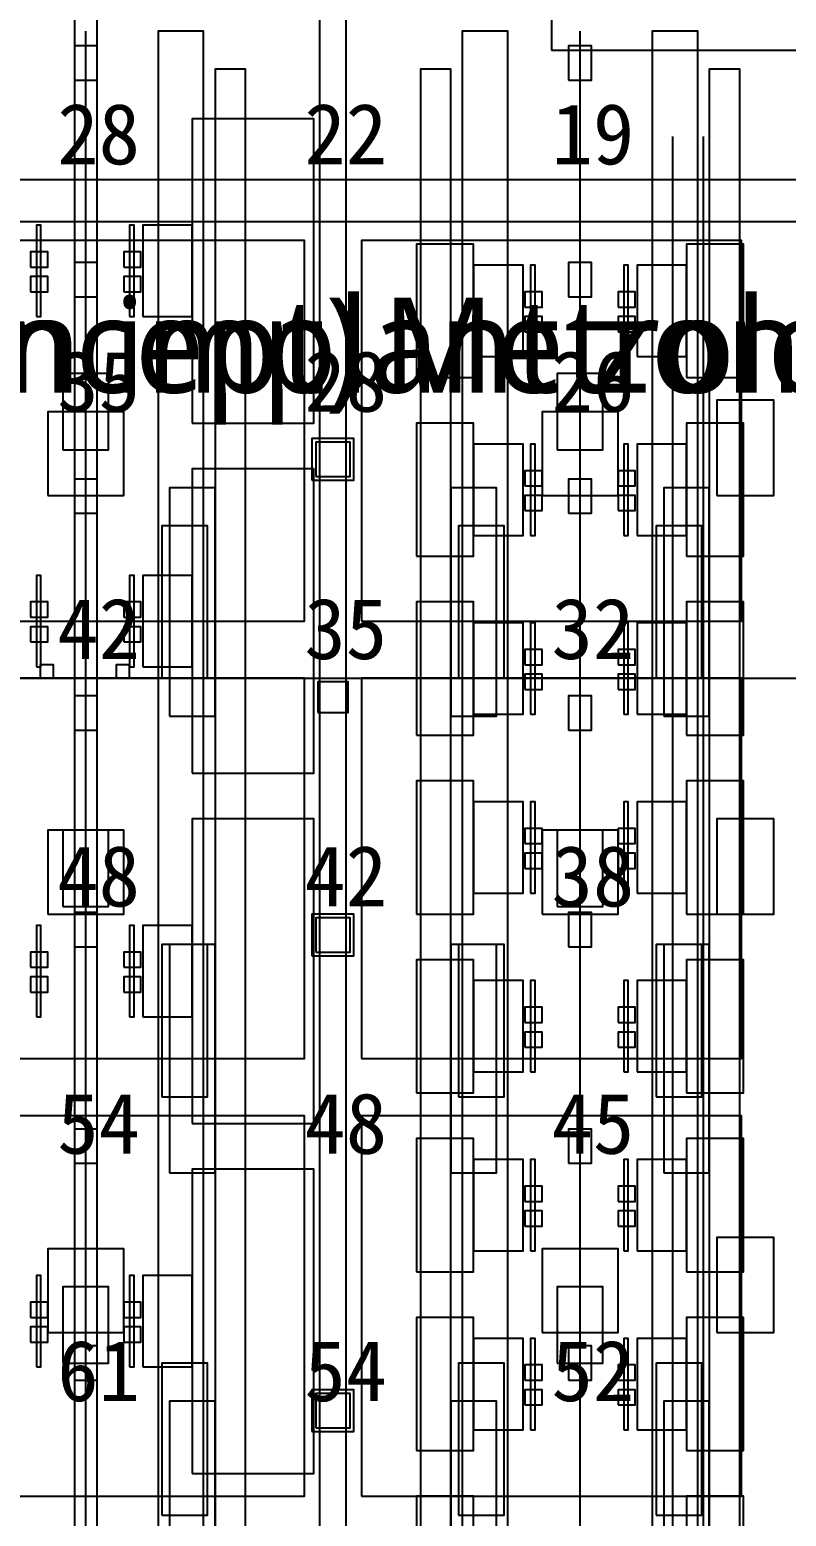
# Model space of a CAD drawing. Header units: metres. Extents: x -1640 to 1560, y -268 to 2338.
# Drawn here: x -45.73 to -25.82, y 1421.97 to 1461.04 of the extents above; entities that cross this region are included whole.
import ezdxf

# ---------------------------------------------------------------- set-up
doc = ezdxf.new("R2010")
doc.units = ezdxf.units.M
for name, color, linetype in [('1F_CHL', 4, 'Continuous'), ('1F_PUMP', 2, 'Continuous'), ('1F_SCR', 3, 'Continuous'), ('1F_STRUCT_COLUMN', 8, 'Continuous'), ('2F_CSF_LATERAL_RACK_CONCEPT', 9, 'Continuous'), ('2F_RFG', 5, 'Continuous'), ('2F_STRUCT_COLUMN', 8, 'Continuous'), ('2F_VMB', 6, 'Continuous'), ('3F_CLEANROOM_OVERHEAD_PIPE_DUCT_CONCEPT', 9, 'Continuous'), ('3F_EHS_EGRESS_DIST_M', 2, 'Continuous'), ('3F_FOUP', 5, 'Continuous'), ('3F_IMP', 1, 'Continuous'), ('3F_METRO', 2, 'Continuous'), ('3F_OHT', 9, 'Continuous'), ('3F_OHTV', 1, 'Continuous'), ('3F_STRUCT_COLUMN', 8, 'Continuous'), ('3F_TBAR', 6, 'Continuous'), ('3F_TEXT', 7, 'Continuous'), ('4F_FFU', 1, 'Continuous'), ('4F_STRUCT_PLENUM_TRUSS_CONCEPT', 9, 'Continuous'), ('5F_CHL', 4, 'Continuous'), ('5F_PUMP', 2, 'Continuous'), ('5F_SCR', 3, 'Continuous'), ('5F_STRUCT_COLUMN', 8, 'Continuous'), ('6F_CSF_LATERAL_RACK_CONCEPT', 9, 'Continuous'), ('6F_RFG', 5, 'Continuous'), ('6F_STRUCT_COLUMN', 8, 'Continuous'), ('6F_VMB', 6, 'Continuous'), ('7F_CLEANROOM_OVERHEAD_PIPE_DUCT_CONCEPT', 9, 'Continuous'), ('7F_EHS_EGRESS_DIST_M', 2, 'Continuous'), ('7F_FOUP', 5, 'Continuous'), ('7F_IMP', 1, 'Continuous'), ('7F_METRO', 2, 'Continuous'), ('7F_OHT', 9, 'Continuous'), ('7F_OHTV', 1, 'Continuous'), ('7F_STRUCT_COLUMN', 8, 'Continuous'), ('7F_TBAR', 6, 'Continuous'), ('7F_TEXT', 7, 'Continuous'), ('8F_FFU', 1, 'Continuous'), ('8F_STRUCT_PLENUM_TRUSS_CONCEPT', 9, 'Continuous'), ('EHS_GAS_SUPPLY', 3, 'Continuous'), ('EHS_PROCESS_EXHAUST', 1, 'Continuous'), ('EHS_TREATED_EXHAUST', 30, 'Continuous'), ('RF_RSC', 4, 'Continuous'), ('UTIL_GAS.SPEC_CONCEPT', 3, 'Continuous'), ('UTIL_PCW.R_CONCEPT', 1, 'Continuous'), ('UTIL_PCW.S_CONCEPT', 6, 'Continuous'), ('UTIL_UPW.R_CONCEPT', 2, 'Continuous'), ('UTIL_UPW.S_CONCEPT', 1, 'Continuous')]:
    doc.layers.add(name, color=color, linetype=linetype)
doc.styles.add('KO', font='malgun.ttf')

msp = doc.modelspace()

# ---------------------------------------------------------------- linework, layer by layer
at = {"layer": '1F_CHL'}
for points in [[(-27.65, 1448.8), (-26.15, 1448.8), (-26.15, 1451.3), (-27.65, 1451.3)], [(-27.65, 1437.8), (-26.15, 1437.8), (-26.15, 1440.3), (-27.65, 1440.3)], [(-27.65, 1426.8), (-26.15, 1426.8), (-26.15, 1429.3), (-27.65, 1429.3)]]:
    msp.add_lwpolyline(points, close=True, dxfattribs=at)
at = {"layer": '1F_PUMP'}
for points in [[(-42.25, 1444), (-41.05, 1444), (-41.05, 1448), (-42.25, 1448)], [(-34.45, 1444), (-33.25, 1444), (-33.25, 1448), (-34.45, 1448)], [(-29.25, 1444), (-28.05, 1444), (-28.05, 1448), (-29.25, 1448)], [(-42.25, 1433), (-41.05, 1433), (-41.05, 1437), (-42.25, 1437)], [(-34.45, 1433), (-33.25, 1433), (-33.25, 1437), (-34.45, 1437)], [(-29.25, 1433), (-28.05, 1433), (-28.05, 1437), (-29.25, 1437)], [(-42.25, 1422), (-41.05, 1422), (-41.05, 1426), (-42.25, 1426)], [(-34.45, 1422), (-33.25, 1422), (-33.25, 1426), (-34.45, 1426)], [(-29.25, 1422), (-28.05, 1422), (-28.05, 1426), (-29.25, 1426)]]:
    msp.add_lwpolyline(points, close=True, dxfattribs=at)
at = {"layer": '1F_SCR'}
for points in [[(-45.25, 1448.8), (-43.25, 1448.8), (-43.25, 1451), (-45.25, 1451)], [(-32.25, 1448.8), (-30.25, 1448.8), (-30.25, 1451), (-32.25, 1451)], [(-45.25, 1437.8), (-43.25, 1437.8), (-43.25, 1440), (-45.25, 1440)], [(-32.25, 1437.8), (-30.25, 1437.8), (-30.25, 1440), (-32.25, 1440)], [(-45.25, 1426.8), (-43.25, 1426.8), (-43.25, 1429), (-45.25, 1429)], [(-32.25, 1426.8), (-30.25, 1426.8), (-30.25, 1429), (-32.25, 1429)]]:
    msp.add_lwpolyline(points, close=True, dxfattribs=at)
at = {"layer": '1F_STRUCT_COLUMN'}
for points in [[(-38.3, 1449.2), (-37.2, 1449.2), (-37.2, 1450.3), (-38.3, 1450.3)], [(-38.3, 1436.7), (-37.2, 1436.7), (-37.2, 1437.8), (-38.3, 1437.8)], [(-38.3, 1424.2), (-37.2, 1424.2), (-37.2, 1425.3), (-38.3, 1425.3)]]:
    msp.add_lwpolyline(points, close=True, dxfattribs=at)
at = {"layer": '2F_CSF_LATERAL_RACK_CONCEPT'}
for points in [[(-40.85, 1310), (-40.05, 1310), (-40.05, 1460), (-40.85, 1460)], [(-35.45, 1310), (-34.65, 1310), (-34.65, 1460), (-35.45, 1460)], [(-27.85, 1310), (-27.05, 1310), (-27.05, 1460), (-27.85, 1460)]]:
    msp.add_lwpolyline(points, close=True, dxfattribs=at)
at = {"layer": '2F_RFG'}
for points in [[(-42.05, 1443), (-40.85, 1443), (-40.85, 1449), (-42.05, 1449)], [(-34.65, 1443), (-33.45, 1443), (-33.45, 1449), (-34.65, 1449)], [(-29.05, 1443), (-27.85, 1443), (-27.85, 1449), (-29.05, 1449)], [(-42.05, 1431), (-40.85, 1431), (-40.85, 1437), (-42.05, 1437)], [(-34.65, 1431), (-33.45, 1431), (-33.45, 1437), (-34.65, 1437)], [(-29.05, 1431), (-27.85, 1431), (-27.85, 1437), (-29.05, 1437)], [(-42.05, 1419), (-40.85, 1419), (-40.85, 1425), (-42.05, 1425)], [(-34.65, 1419), (-33.45, 1419), (-33.45, 1425), (-34.65, 1425)], [(-29.05, 1419), (-27.85, 1419), (-27.85, 1425), (-29.05, 1425)]]:
    msp.add_lwpolyline(points, close=True, dxfattribs=at)
at = {"layer": '2F_STRUCT_COLUMN'}
for points in [[(-38.2, 1449.3), (-37.3, 1449.3), (-37.3, 1450.2), (-38.2, 1450.2)], [(-38.2, 1436.8), (-37.3, 1436.8), (-37.3, 1437.7), (-38.2, 1437.7)], [(-38.2, 1424.3), (-37.3, 1424.3), (-37.3, 1425.2), (-38.2, 1425.2)]]:
    msp.add_lwpolyline(points, close=True, dxfattribs=at)
at = {"layer": '2F_VMB'}
for points in [[(-44.85, 1450), (-43.65, 1450), (-43.65, 1452), (-44.85, 1452)], [(-31.85, 1450), (-30.65, 1450), (-30.65, 1452), (-31.85, 1452)], [(-44.85, 1438), (-43.65, 1438), (-43.65, 1440), (-44.85, 1440)], [(-31.85, 1438), (-30.65, 1438), (-30.65, 1440), (-31.85, 1440)], [(-44.85, 1426), (-43.65, 1426), (-43.65, 1428), (-44.85, 1428)], [(-31.85, 1426), (-30.65, 1426), (-30.65, 1428), (-31.85, 1428)]]:
    msp.add_lwpolyline(points, close=True, dxfattribs=at)
at = {"layer": '3F_CLEANROOM_OVERHEAD_PIPE_DUCT_CONCEPT'}
for points in [[(-42.35, 1309), (-41.15, 1309), (-41.15, 1461), (-42.35, 1461)], [(-34.35, 1309), (-33.15, 1309), (-33.15, 1461), (-34.35, 1461)], [(-29.35, 1309), (-28.15, 1309), (-28.15, 1461), (-29.35, 1461)]]:
    msp.add_lwpolyline(points, close=True, dxfattribs=at)
at = {"layer": '3F_FOUP'}
for points in [[(-45.7, 1454.8), (-45.25, 1454.8), (-45.25, 1455.2), (-45.7, 1455.2)], [(-43.25, 1454.8), (-42.8, 1454.8), (-42.8, 1455.2), (-43.25, 1455.2)], [(-45.7, 1454.15), (-45.25, 1454.15), (-45.25, 1454.55), (-45.7, 1454.55)], [(-43.25, 1454.15), (-42.8, 1454.15), (-42.8, 1454.55), (-43.25, 1454.55)], [(-32.7, 1453.75), (-32.25, 1453.75), (-32.25, 1454.15), (-32.7, 1454.15)], [(-30.25, 1453.75), (-29.8, 1453.75), (-29.8, 1454.15), (-30.25, 1454.15)], [(-32.7, 1453.1), (-32.25, 1453.1), (-32.25, 1453.5), (-32.7, 1453.5)], [(-30.25, 1453.1), (-29.8, 1453.1), (-29.8, 1453.5), (-30.25, 1453.5)], [(-32.7, 1449.05), (-32.25, 1449.05), (-32.25, 1449.45), (-32.7, 1449.45)], [(-30.25, 1449.05), (-29.8, 1449.05), (-29.8, 1449.45), (-30.25, 1449.45)], [(-32.7, 1448.4), (-32.25, 1448.4), (-32.25, 1448.8), (-32.7, 1448.8)], [(-30.25, 1448.4), (-29.8, 1448.4), (-29.8, 1448.8), (-30.25, 1448.8)], [(-45.7, 1445.6), (-45.25, 1445.6), (-45.25, 1446), (-45.7, 1446)], [(-43.25, 1445.6), (-42.8, 1445.6), (-42.8, 1446), (-43.25, 1446)], [(-45.7, 1444.95), (-45.25, 1444.95), (-45.25, 1445.35), (-45.7, 1445.35)], [(-43.25, 1444.95), (-42.8, 1444.95), (-42.8, 1445.35), (-43.25, 1445.35)], [(-32.7, 1444.35), (-32.25, 1444.35), (-32.25, 1444.75), (-32.7, 1444.75)], [(-30.25, 1444.35), (-29.8, 1444.35), (-29.8, 1444.75), (-30.25, 1444.75)], [(-32.7, 1443.7), (-32.25, 1443.7), (-32.25, 1444.1), (-32.7, 1444.1)], [(-30.25, 1443.7), (-29.8, 1443.7), (-29.8, 1444.1), (-30.25, 1444.1)], [(-32.7, 1439.65), (-32.25, 1439.65), (-32.25, 1440.05), (-32.7, 1440.05)], [(-30.25, 1439.65), (-29.8, 1439.65), (-29.8, 1440.05), (-30.25, 1440.05)], [(-32.7, 1439), (-32.25, 1439), (-32.25, 1439.4), (-32.7, 1439.4)], [(-30.25, 1439), (-29.8, 1439), (-29.8, 1439.4), (-30.25, 1439.4)], [(-45.7, 1436.4), (-45.25, 1436.4), (-45.25, 1436.8), (-45.7, 1436.8)], [(-43.25, 1436.4), (-42.8, 1436.4), (-42.8, 1436.8), (-43.25, 1436.8)], [(-45.7, 1435.75), (-45.25, 1435.75), (-45.25, 1436.15), (-45.7, 1436.15)], [(-43.25, 1435.75), (-42.8, 1435.75), (-42.8, 1436.15), (-43.25, 1436.15)], [(-32.7, 1434.95), (-32.25, 1434.95), (-32.25, 1435.35), (-32.7, 1435.35)], [(-30.25, 1434.95), (-29.8, 1434.95), (-29.8, 1435.35), (-30.25, 1435.35)], [(-32.7, 1434.3), (-32.25, 1434.3), (-32.25, 1434.7), (-32.7, 1434.7)], [(-30.25, 1434.3), (-29.8, 1434.3), (-29.8, 1434.7), (-30.25, 1434.7)], [(-32.7, 1430.25), (-32.25, 1430.25), (-32.25, 1430.65), (-32.7, 1430.65)], [(-30.25, 1430.25), (-29.8, 1430.25), (-29.8, 1430.65), (-30.25, 1430.65)], [(-32.7, 1429.6), (-32.25, 1429.6), (-32.25, 1430), (-32.7, 1430)], [(-30.25, 1429.6), (-29.8, 1429.6), (-29.8, 1430), (-30.25, 1430)], [(-45.7, 1427.2), (-45.25, 1427.2), (-45.25, 1427.6), (-45.7, 1427.6)], [(-43.25, 1427.2), (-42.8, 1427.2), (-42.8, 1427.6), (-43.25, 1427.6)], [(-45.7, 1426.55), (-45.25, 1426.55), (-45.25, 1426.95), (-45.7, 1426.95)], [(-43.25, 1426.55), (-42.8, 1426.55), (-42.8, 1426.95), (-43.25, 1426.95)], [(-32.7, 1425.55), (-32.25, 1425.55), (-32.25, 1425.95), (-32.7, 1425.95)], [(-30.25, 1425.55), (-29.8, 1425.55), (-29.8, 1425.95), (-30.25, 1425.95)], [(-32.7, 1424.9), (-32.25, 1424.9), (-32.25, 1425.3), (-32.7, 1425.3)], [(-30.25, 1424.9), (-29.8, 1424.9), (-29.8, 1425.3), (-30.25, 1425.3)]]:
    msp.add_lwpolyline(points, close=True, dxfattribs=at)
at = {"layer": '3F_IMP'}
for points in [[(-41.45, 1450.7), (-38.25, 1450.7), (-38.25, 1458.7), (-41.45, 1458.7)], [(-42.75, 1453.5), (-41.45, 1453.5), (-41.45, 1455.9), (-42.75, 1455.9)], [(-41.45, 1441.5), (-38.25, 1441.5), (-38.25, 1449.5), (-41.45, 1449.5)], [(-42.75, 1444.3), (-41.45, 1444.3), (-41.45, 1446.7), (-42.75, 1446.7)], [(-41.45, 1432.3), (-38.25, 1432.3), (-38.25, 1440.3), (-41.45, 1440.3)], [(-42.75, 1435.1), (-41.45, 1435.1), (-41.45, 1437.5), (-42.75, 1437.5)], [(-41.45, 1423.1), (-38.25, 1423.1), (-38.25, 1431.1), (-41.45, 1431.1)], [(-42.75, 1425.9), (-41.45, 1425.9), (-41.45, 1428.3), (-42.75, 1428.3)]]:
    msp.add_lwpolyline(points, close=True, dxfattribs=at)
at = {"layer": '3F_METRO'}
for points in [[(-35.55, 1451.9), (-34.05, 1451.9), (-34.05, 1455.4), (-35.55, 1455.4)], [(-28.45, 1451.9), (-26.95, 1451.9), (-26.95, 1455.4), (-28.45, 1455.4)], [(-34.05, 1452.45), (-32.75, 1452.45), (-32.75, 1454.85), (-34.05, 1454.85)], [(-29.75, 1452.45), (-28.45, 1452.45), (-28.45, 1454.85), (-29.75, 1454.85)], [(-35.55, 1447.2), (-34.05, 1447.2), (-34.05, 1450.7), (-35.55, 1450.7)], [(-28.45, 1447.2), (-26.95, 1447.2), (-26.95, 1450.7), (-28.45, 1450.7)], [(-34.05, 1447.75), (-32.75, 1447.75), (-32.75, 1450.15), (-34.05, 1450.15)], [(-29.75, 1447.75), (-28.45, 1447.75), (-28.45, 1450.15), (-29.75, 1450.15)], [(-35.55, 1442.5), (-34.05, 1442.5), (-34.05, 1446), (-35.55, 1446)], [(-28.45, 1442.5), (-26.95, 1442.5), (-26.95, 1446), (-28.45, 1446)], [(-34.05, 1443.05), (-32.75, 1443.05), (-32.75, 1445.45), (-34.05, 1445.45)], [(-29.75, 1443.05), (-28.45, 1443.05), (-28.45, 1445.45), (-29.75, 1445.45)], [(-35.55, 1437.8), (-34.05, 1437.8), (-34.05, 1441.3), (-35.55, 1441.3)], [(-28.45, 1437.8), (-26.95, 1437.8), (-26.95, 1441.3), (-28.45, 1441.3)], [(-34.05, 1438.35), (-32.75, 1438.35), (-32.75, 1440.75), (-34.05, 1440.75)], [(-29.75, 1438.35), (-28.45, 1438.35), (-28.45, 1440.75), (-29.75, 1440.75)], [(-35.55, 1433.1), (-34.05, 1433.1), (-34.05, 1436.6), (-35.55, 1436.6)], [(-28.45, 1433.1), (-26.95, 1433.1), (-26.95, 1436.6), (-28.45, 1436.6)], [(-34.05, 1433.65), (-32.75, 1433.65), (-32.75, 1436.05), (-34.05, 1436.05)], [(-29.75, 1433.65), (-28.45, 1433.65), (-28.45, 1436.05), (-29.75, 1436.05)], [(-35.55, 1428.4), (-34.05, 1428.4), (-34.05, 1431.9), (-35.55, 1431.9)], [(-28.45, 1428.4), (-26.95, 1428.4), (-26.95, 1431.9), (-28.45, 1431.9)], [(-34.05, 1428.95), (-32.75, 1428.95), (-32.75, 1431.35), (-34.05, 1431.35)], [(-29.75, 1428.95), (-28.45, 1428.95), (-28.45, 1431.35), (-29.75, 1431.35)], [(-35.55, 1423.7), (-34.05, 1423.7), (-34.05, 1427.2), (-35.55, 1427.2)], [(-28.45, 1423.7), (-26.95, 1423.7), (-26.95, 1427.2), (-28.45, 1427.2)], [(-34.05, 1424.25), (-32.75, 1424.25), (-32.75, 1426.65), (-34.05, 1426.65)], [(-29.75, 1424.25), (-28.45, 1424.25), (-28.45, 1426.65), (-29.75, 1426.65)], [(-35.55, 1419), (-34.05, 1419), (-34.05, 1422.5), (-35.55, 1422.5)], [(-28.45, 1419), (-26.95, 1419), (-26.95, 1422.5), (-28.45, 1422.5)]]:
    msp.add_lwpolyline(points, close=True, dxfattribs=at)
at = {"layer": '3F_OHT'}
for p, q in [((-44.25, 1389), (-44.25, 1461)), ((-31.25, 1389), (-31.25, 1461))]:
    msp.add_line(p, q, dxfattribs=at)
at = {"layer": '3F_OHTV'}
for points in [[(-44.55, 1459.71), (-43.95, 1459.71), (-43.95, 1460.61), (-44.55, 1460.61)], [(-31.55, 1459.71), (-30.95, 1459.71), (-30.95, 1460.61), (-31.55, 1460.61)], [(-44.55, 1454.02), (-43.95, 1454.02), (-43.95, 1454.92), (-44.55, 1454.92)], [(-31.55, 1454.02), (-30.95, 1454.02), (-30.95, 1454.92), (-31.55, 1454.92)], [(-44.55, 1448.33), (-43.95, 1448.33), (-43.95, 1449.23), (-44.55, 1449.23)], [(-31.55, 1448.33), (-30.95, 1448.33), (-30.95, 1449.23), (-31.55, 1449.23)], [(-44.55, 1442.63), (-43.95, 1442.63), (-43.95, 1443.53), (-44.55, 1443.53)], [(-31.55, 1442.63), (-30.95, 1442.63), (-30.95, 1443.53), (-31.55, 1443.53)], [(-44.55, 1436.94), (-43.95, 1436.94), (-43.95, 1437.84), (-44.55, 1437.84)], [(-31.55, 1436.94), (-30.95, 1436.94), (-30.95, 1437.84), (-31.55, 1437.84)], [(-44.55, 1431.25), (-43.95, 1431.25), (-43.95, 1432.15), (-44.55, 1432.15)], [(-31.55, 1431.25), (-30.95, 1431.25), (-30.95, 1432.15), (-31.55, 1432.15)], [(-44.55, 1425.55), (-43.95, 1425.55), (-43.95, 1426.45), (-44.55, 1426.45)], [(-31.55, 1425.55), (-30.95, 1425.55), (-30.95, 1426.45), (-31.55, 1426.45)]]:
    msp.add_lwpolyline(points, close=True, dxfattribs=at)
at = {"layer": '3F_STRUCT_COLUMN'}
msp.add_lwpolyline([(-38.15, 1443.1), (-37.35, 1443.1), (-37.35, 1443.9), (-38.15, 1443.9)], close=True, dxfattribs=at)
at = {"layer": '3F_TBAR'}
for points in [[(-45.55, 1453.5), (-45.43, 1453.5), (-45.43, 1455.9), (-45.55, 1455.9)], [(-43.1, 1453.5), (-42.98, 1453.5), (-42.98, 1455.9), (-43.1, 1455.9)], [(-32.55, 1452.45), (-32.43, 1452.45), (-32.43, 1454.85), (-32.55, 1454.85)], [(-30.1, 1452.45), (-29.98, 1452.45), (-29.98, 1454.85), (-30.1, 1454.85)], [(-32.55, 1447.75), (-32.43, 1447.75), (-32.43, 1450.15), (-32.55, 1450.15)], [(-30.1, 1447.75), (-29.98, 1447.75), (-29.98, 1450.15), (-30.1, 1450.15)], [(-45.55, 1444.3), (-45.43, 1444.3), (-45.43, 1446.7), (-45.55, 1446.7)], [(-43.1, 1444.3), (-42.98, 1444.3), (-42.98, 1446.7), (-43.1, 1446.7)], [(-32.55, 1443.05), (-32.43, 1443.05), (-32.43, 1445.45), (-32.55, 1445.45)], [(-30.1, 1443.05), (-29.98, 1443.05), (-29.98, 1445.45), (-30.1, 1445.45)], [(-32.55, 1438.35), (-32.43, 1438.35), (-32.43, 1440.75), (-32.55, 1440.75)], [(-30.1, 1438.35), (-29.98, 1438.35), (-29.98, 1440.75), (-30.1, 1440.75)], [(-45.55, 1435.1), (-45.43, 1435.1), (-45.43, 1437.5), (-45.55, 1437.5)], [(-43.1, 1435.1), (-42.98, 1435.1), (-42.98, 1437.5), (-43.1, 1437.5)], [(-32.55, 1433.65), (-32.43, 1433.65), (-32.43, 1436.05), (-32.55, 1436.05)], [(-30.1, 1433.65), (-29.98, 1433.65), (-29.98, 1436.05), (-30.1, 1436.05)], [(-32.55, 1428.95), (-32.43, 1428.95), (-32.43, 1431.35), (-32.55, 1431.35)], [(-30.1, 1428.95), (-29.98, 1428.95), (-29.98, 1431.35), (-30.1, 1431.35)], [(-45.55, 1425.9), (-45.43, 1425.9), (-45.43, 1428.3), (-45.55, 1428.3)], [(-43.1, 1425.9), (-42.98, 1425.9), (-42.98, 1428.3), (-43.1, 1428.3)], [(-32.55, 1424.25), (-32.43, 1424.25), (-32.43, 1426.65), (-32.55, 1426.65)], [(-30.1, 1424.25), (-29.98, 1424.25), (-29.98, 1426.65), (-30.1, 1426.65)]]:
    msp.add_lwpolyline(points, close=True, dxfattribs=at)
at = {"layer": '4F_FFU'}
for points in [[(-48.5, 1445.5), (-38.5, 1445.5), (-38.5, 1455.5), (-48.5, 1455.5)], [(-37, 1445.5), (-27, 1445.5), (-27, 1455.5), (-37, 1455.5)], [(-48.5, 1434), (-38.5, 1434), (-38.5, 1444), (-48.5, 1444)], [(-37, 1434), (-27, 1434), (-27, 1444), (-37, 1444)], [(-48.5, 1422.5), (-38.5, 1422.5), (-38.5, 1432.5), (-48.5, 1432.5)], [(-37, 1422.5), (-27, 1422.5), (-27, 1432.5), (-37, 1432.5)]]:
    msp.add_lwpolyline(points, close=True, dxfattribs=at)
at = {"layer": '4F_STRUCT_PLENUM_TRUSS_CONCEPT'}
msp.add_lwpolyline([(-38.1, 1306), (-37.4, 1306), (-37.4, 1464), (-38.1, 1464)], close=True, dxfattribs=at)
at = {"layer": '5F_CHL'}
for points in [[(-27.65, 1448.8), (-26.15, 1448.8), (-26.15, 1451.3), (-27.65, 1451.3)], [(-27.65, 1437.8), (-26.15, 1437.8), (-26.15, 1440.3), (-27.65, 1440.3)], [(-27.65, 1426.8), (-26.15, 1426.8), (-26.15, 1429.3), (-27.65, 1429.3)]]:
    msp.add_lwpolyline(points, close=True, dxfattribs=at)
at = {"layer": '5F_PUMP'}
for points in [[(-42.25, 1444), (-41.05, 1444), (-41.05, 1448), (-42.25, 1448)], [(-34.45, 1444), (-33.25, 1444), (-33.25, 1448), (-34.45, 1448)], [(-29.25, 1444), (-28.05, 1444), (-28.05, 1448), (-29.25, 1448)], [(-42.25, 1433), (-41.05, 1433), (-41.05, 1437), (-42.25, 1437)], [(-34.45, 1433), (-33.25, 1433), (-33.25, 1437), (-34.45, 1437)], [(-29.25, 1433), (-28.05, 1433), (-28.05, 1437), (-29.25, 1437)], [(-42.25, 1422), (-41.05, 1422), (-41.05, 1426), (-42.25, 1426)], [(-34.45, 1422), (-33.25, 1422), (-33.25, 1426), (-34.45, 1426)], [(-29.25, 1422), (-28.05, 1422), (-28.05, 1426), (-29.25, 1426)]]:
    msp.add_lwpolyline(points, close=True, dxfattribs=at)
at = {"layer": '5F_SCR'}
for points in [[(-45.25, 1448.8), (-43.25, 1448.8), (-43.25, 1451), (-45.25, 1451)], [(-32.25, 1448.8), (-30.25, 1448.8), (-30.25, 1451), (-32.25, 1451)], [(-45.25, 1437.8), (-43.25, 1437.8), (-43.25, 1440), (-45.25, 1440)], [(-32.25, 1437.8), (-30.25, 1437.8), (-30.25, 1440), (-32.25, 1440)], [(-45.25, 1426.8), (-43.25, 1426.8), (-43.25, 1429), (-45.25, 1429)], [(-32.25, 1426.8), (-30.25, 1426.8), (-30.25, 1429), (-32.25, 1429)]]:
    msp.add_lwpolyline(points, close=True, dxfattribs=at)
at = {"layer": '5F_STRUCT_COLUMN'}
for points in [[(-38.3, 1449.2), (-37.2, 1449.2), (-37.2, 1450.3), (-38.3, 1450.3)], [(-38.3, 1436.7), (-37.2, 1436.7), (-37.2, 1437.8), (-38.3, 1437.8)], [(-38.3, 1424.2), (-37.2, 1424.2), (-37.2, 1425.3), (-38.3, 1425.3)]]:
    msp.add_lwpolyline(points, close=True, dxfattribs=at)
at = {"layer": '6F_CSF_LATERAL_RACK_CONCEPT'}
for points in [[(-40.85, 1310), (-40.05, 1310), (-40.05, 1460), (-40.85, 1460)], [(-35.45, 1310), (-34.65, 1310), (-34.65, 1460), (-35.45, 1460)], [(-27.85, 1310), (-27.05, 1310), (-27.05, 1460), (-27.85, 1460)]]:
    msp.add_lwpolyline(points, close=True, dxfattribs=at)
at = {"layer": '6F_RFG'}
for points in [[(-42.05, 1443), (-40.85, 1443), (-40.85, 1449), (-42.05, 1449)], [(-34.65, 1443), (-33.45, 1443), (-33.45, 1449), (-34.65, 1449)], [(-29.05, 1443), (-27.85, 1443), (-27.85, 1449), (-29.05, 1449)], [(-42.05, 1431), (-40.85, 1431), (-40.85, 1437), (-42.05, 1437)], [(-34.65, 1431), (-33.45, 1431), (-33.45, 1437), (-34.65, 1437)], [(-29.05, 1431), (-27.85, 1431), (-27.85, 1437), (-29.05, 1437)], [(-42.05, 1419), (-40.85, 1419), (-40.85, 1425), (-42.05, 1425)], [(-34.65, 1419), (-33.45, 1419), (-33.45, 1425), (-34.65, 1425)], [(-29.05, 1419), (-27.85, 1419), (-27.85, 1425), (-29.05, 1425)]]:
    msp.add_lwpolyline(points, close=True, dxfattribs=at)
at = {"layer": '6F_STRUCT_COLUMN'}
for points in [[(-38.2, 1449.3), (-37.3, 1449.3), (-37.3, 1450.2), (-38.2, 1450.2)], [(-38.2, 1436.8), (-37.3, 1436.8), (-37.3, 1437.7), (-38.2, 1437.7)], [(-38.2, 1424.3), (-37.3, 1424.3), (-37.3, 1425.2), (-38.2, 1425.2)]]:
    msp.add_lwpolyline(points, close=True, dxfattribs=at)
at = {"layer": '6F_VMB'}
for points in [[(-44.85, 1450), (-43.65, 1450), (-43.65, 1452), (-44.85, 1452)], [(-31.85, 1450), (-30.65, 1450), (-30.65, 1452), (-31.85, 1452)], [(-44.85, 1438), (-43.65, 1438), (-43.65, 1440), (-44.85, 1440)], [(-31.85, 1438), (-30.65, 1438), (-30.65, 1440), (-31.85, 1440)], [(-44.85, 1426), (-43.65, 1426), (-43.65, 1428), (-44.85, 1428)], [(-31.85, 1426), (-30.65, 1426), (-30.65, 1428), (-31.85, 1428)]]:
    msp.add_lwpolyline(points, close=True, dxfattribs=at)
at = {"layer": '7F_CLEANROOM_OVERHEAD_PIPE_DUCT_CONCEPT'}
for points in [[(-42.35, 1309), (-41.15, 1309), (-41.15, 1461), (-42.35, 1461)], [(-34.35, 1309), (-33.15, 1309), (-33.15, 1461), (-34.35, 1461)], [(-29.35, 1309), (-28.15, 1309), (-28.15, 1461), (-29.35, 1461)]]:
    msp.add_lwpolyline(points, close=True, dxfattribs=at)
at = {"layer": '7F_FOUP'}
for points in [[(-45.7, 1454.8), (-45.25, 1454.8), (-45.25, 1455.2), (-45.7, 1455.2)], [(-43.25, 1454.8), (-42.8, 1454.8), (-42.8, 1455.2), (-43.25, 1455.2)], [(-45.7, 1454.15), (-45.25, 1454.15), (-45.25, 1454.55), (-45.7, 1454.55)], [(-43.25, 1454.15), (-42.8, 1454.15), (-42.8, 1454.55), (-43.25, 1454.55)], [(-32.7, 1453.75), (-32.25, 1453.75), (-32.25, 1454.15), (-32.7, 1454.15)], [(-30.25, 1453.75), (-29.8, 1453.75), (-29.8, 1454.15), (-30.25, 1454.15)], [(-32.7, 1453.1), (-32.25, 1453.1), (-32.25, 1453.5), (-32.7, 1453.5)], [(-30.25, 1453.1), (-29.8, 1453.1), (-29.8, 1453.5), (-30.25, 1453.5)], [(-32.7, 1449.05), (-32.25, 1449.05), (-32.25, 1449.45), (-32.7, 1449.45)], [(-30.25, 1449.05), (-29.8, 1449.05), (-29.8, 1449.45), (-30.25, 1449.45)], [(-32.7, 1448.4), (-32.25, 1448.4), (-32.25, 1448.8), (-32.7, 1448.8)], [(-30.25, 1448.4), (-29.8, 1448.4), (-29.8, 1448.8), (-30.25, 1448.8)], [(-45.7, 1445.6), (-45.25, 1445.6), (-45.25, 1446), (-45.7, 1446)], [(-43.25, 1445.6), (-42.8, 1445.6), (-42.8, 1446), (-43.25, 1446)], [(-45.7, 1444.95), (-45.25, 1444.95), (-45.25, 1445.35), (-45.7, 1445.35)], [(-43.25, 1444.95), (-42.8, 1444.95), (-42.8, 1445.35), (-43.25, 1445.35)], [(-32.7, 1444.35), (-32.25, 1444.35), (-32.25, 1444.75), (-32.7, 1444.75)], [(-30.25, 1444.35), (-29.8, 1444.35), (-29.8, 1444.75), (-30.25, 1444.75)], [(-32.7, 1443.7), (-32.25, 1443.7), (-32.25, 1444.1), (-32.7, 1444.1)], [(-30.25, 1443.7), (-29.8, 1443.7), (-29.8, 1444.1), (-30.25, 1444.1)], [(-32.7, 1439.65), (-32.25, 1439.65), (-32.25, 1440.05), (-32.7, 1440.05)], [(-30.25, 1439.65), (-29.8, 1439.65), (-29.8, 1440.05), (-30.25, 1440.05)], [(-32.7, 1439), (-32.25, 1439), (-32.25, 1439.4), (-32.7, 1439.4)], [(-30.25, 1439), (-29.8, 1439), (-29.8, 1439.4), (-30.25, 1439.4)], [(-45.7, 1436.4), (-45.25, 1436.4), (-45.25, 1436.8), (-45.7, 1436.8)], [(-43.25, 1436.4), (-42.8, 1436.4), (-42.8, 1436.8), (-43.25, 1436.8)], [(-45.7, 1435.75), (-45.25, 1435.75), (-45.25, 1436.15), (-45.7, 1436.15)], [(-43.25, 1435.75), (-42.8, 1435.75), (-42.8, 1436.15), (-43.25, 1436.15)], [(-32.7, 1434.95), (-32.25, 1434.95), (-32.25, 1435.35), (-32.7, 1435.35)], [(-30.25, 1434.95), (-29.8, 1434.95), (-29.8, 1435.35), (-30.25, 1435.35)], [(-32.7, 1434.3), (-32.25, 1434.3), (-32.25, 1434.7), (-32.7, 1434.7)], [(-30.25, 1434.3), (-29.8, 1434.3), (-29.8, 1434.7), (-30.25, 1434.7)], [(-32.7, 1430.25), (-32.25, 1430.25), (-32.25, 1430.65), (-32.7, 1430.65)], [(-30.25, 1430.25), (-29.8, 1430.25), (-29.8, 1430.65), (-30.25, 1430.65)], [(-32.7, 1429.6), (-32.25, 1429.6), (-32.25, 1430), (-32.7, 1430)], [(-30.25, 1429.6), (-29.8, 1429.6), (-29.8, 1430), (-30.25, 1430)], [(-45.7, 1427.2), (-45.25, 1427.2), (-45.25, 1427.6), (-45.7, 1427.6)], [(-43.25, 1427.2), (-42.8, 1427.2), (-42.8, 1427.6), (-43.25, 1427.6)], [(-45.7, 1426.55), (-45.25, 1426.55), (-45.25, 1426.95), (-45.7, 1426.95)], [(-43.25, 1426.55), (-42.8, 1426.55), (-42.8, 1426.95), (-43.25, 1426.95)], [(-32.7, 1425.55), (-32.25, 1425.55), (-32.25, 1425.95), (-32.7, 1425.95)], [(-30.25, 1425.55), (-29.8, 1425.55), (-29.8, 1425.95), (-30.25, 1425.95)], [(-32.7, 1424.9), (-32.25, 1424.9), (-32.25, 1425.3), (-32.7, 1425.3)], [(-30.25, 1424.9), (-29.8, 1424.9), (-29.8, 1425.3), (-30.25, 1425.3)]]:
    msp.add_lwpolyline(points, close=True, dxfattribs=at)
at = {"layer": '7F_IMP'}
for points in [[(-41.45, 1450.7), (-38.25, 1450.7), (-38.25, 1458.7), (-41.45, 1458.7)], [(-42.75, 1453.5), (-41.45, 1453.5), (-41.45, 1455.9), (-42.75, 1455.9)], [(-41.45, 1441.5), (-38.25, 1441.5), (-38.25, 1449.5), (-41.45, 1449.5)], [(-42.75, 1444.3), (-41.45, 1444.3), (-41.45, 1446.7), (-42.75, 1446.7)], [(-41.45, 1432.3), (-38.25, 1432.3), (-38.25, 1440.3), (-41.45, 1440.3)], [(-42.75, 1435.1), (-41.45, 1435.1), (-41.45, 1437.5), (-42.75, 1437.5)], [(-41.45, 1423.1), (-38.25, 1423.1), (-38.25, 1431.1), (-41.45, 1431.1)], [(-42.75, 1425.9), (-41.45, 1425.9), (-41.45, 1428.3), (-42.75, 1428.3)]]:
    msp.add_lwpolyline(points, close=True, dxfattribs=at)
at = {"layer": '7F_METRO'}
for points in [[(-35.55, 1451.9), (-34.05, 1451.9), (-34.05, 1455.4), (-35.55, 1455.4)], [(-28.45, 1451.9), (-26.95, 1451.9), (-26.95, 1455.4), (-28.45, 1455.4)], [(-34.05, 1452.45), (-32.75, 1452.45), (-32.75, 1454.85), (-34.05, 1454.85)], [(-29.75, 1452.45), (-28.45, 1452.45), (-28.45, 1454.85), (-29.75, 1454.85)], [(-35.55, 1447.2), (-34.05, 1447.2), (-34.05, 1450.7), (-35.55, 1450.7)], [(-28.45, 1447.2), (-26.95, 1447.2), (-26.95, 1450.7), (-28.45, 1450.7)], [(-34.05, 1447.75), (-32.75, 1447.75), (-32.75, 1450.15), (-34.05, 1450.15)], [(-29.75, 1447.75), (-28.45, 1447.75), (-28.45, 1450.15), (-29.75, 1450.15)], [(-35.55, 1442.5), (-34.05, 1442.5), (-34.05, 1446), (-35.55, 1446)], [(-28.45, 1442.5), (-26.95, 1442.5), (-26.95, 1446), (-28.45, 1446)], [(-34.05, 1443.05), (-32.75, 1443.05), (-32.75, 1445.45), (-34.05, 1445.45)], [(-29.75, 1443.05), (-28.45, 1443.05), (-28.45, 1445.45), (-29.75, 1445.45)], [(-35.55, 1437.8), (-34.05, 1437.8), (-34.05, 1441.3), (-35.55, 1441.3)], [(-28.45, 1437.8), (-26.95, 1437.8), (-26.95, 1441.3), (-28.45, 1441.3)], [(-34.05, 1438.35), (-32.75, 1438.35), (-32.75, 1440.75), (-34.05, 1440.75)], [(-29.75, 1438.35), (-28.45, 1438.35), (-28.45, 1440.75), (-29.75, 1440.75)], [(-35.55, 1433.1), (-34.05, 1433.1), (-34.05, 1436.6), (-35.55, 1436.6)], [(-28.45, 1433.1), (-26.95, 1433.1), (-26.95, 1436.6), (-28.45, 1436.6)], [(-34.05, 1433.65), (-32.75, 1433.65), (-32.75, 1436.05), (-34.05, 1436.05)], [(-29.75, 1433.65), (-28.45, 1433.65), (-28.45, 1436.05), (-29.75, 1436.05)], [(-35.55, 1428.4), (-34.05, 1428.4), (-34.05, 1431.9), (-35.55, 1431.9)], [(-28.45, 1428.4), (-26.95, 1428.4), (-26.95, 1431.9), (-28.45, 1431.9)], [(-34.05, 1428.95), (-32.75, 1428.95), (-32.75, 1431.35), (-34.05, 1431.35)], [(-29.75, 1428.95), (-28.45, 1428.95), (-28.45, 1431.35), (-29.75, 1431.35)], [(-35.55, 1423.7), (-34.05, 1423.7), (-34.05, 1427.2), (-35.55, 1427.2)], [(-28.45, 1423.7), (-26.95, 1423.7), (-26.95, 1427.2), (-28.45, 1427.2)], [(-34.05, 1424.25), (-32.75, 1424.25), (-32.75, 1426.65), (-34.05, 1426.65)], [(-29.75, 1424.25), (-28.45, 1424.25), (-28.45, 1426.65), (-29.75, 1426.65)], [(-35.55, 1419), (-34.05, 1419), (-34.05, 1422.5), (-35.55, 1422.5)], [(-28.45, 1419), (-26.95, 1419), (-26.95, 1422.5), (-28.45, 1422.5)]]:
    msp.add_lwpolyline(points, close=True, dxfattribs=at)
at = {"layer": '7F_OHT'}
for p, q in [((-44.25, 1389), (-44.25, 1461)), ((-31.25, 1389), (-31.25, 1461))]:
    msp.add_line(p, q, dxfattribs=at)
at = {"layer": '7F_OHTV'}
for points in [[(-44.55, 1459.71), (-43.95, 1459.71), (-43.95, 1460.61), (-44.55, 1460.61)], [(-31.55, 1459.71), (-30.95, 1459.71), (-30.95, 1460.61), (-31.55, 1460.61)], [(-44.55, 1454.02), (-43.95, 1454.02), (-43.95, 1454.92), (-44.55, 1454.92)], [(-31.55, 1454.02), (-30.95, 1454.02), (-30.95, 1454.92), (-31.55, 1454.92)], [(-44.55, 1448.33), (-43.95, 1448.33), (-43.95, 1449.23), (-44.55, 1449.23)], [(-31.55, 1448.33), (-30.95, 1448.33), (-30.95, 1449.23), (-31.55, 1449.23)], [(-44.55, 1442.63), (-43.95, 1442.63), (-43.95, 1443.53), (-44.55, 1443.53)], [(-31.55, 1442.63), (-30.95, 1442.63), (-30.95, 1443.53), (-31.55, 1443.53)], [(-44.55, 1436.94), (-43.95, 1436.94), (-43.95, 1437.84), (-44.55, 1437.84)], [(-31.55, 1436.94), (-30.95, 1436.94), (-30.95, 1437.84), (-31.55, 1437.84)], [(-44.55, 1431.25), (-43.95, 1431.25), (-43.95, 1432.15), (-44.55, 1432.15)], [(-31.55, 1431.25), (-30.95, 1431.25), (-30.95, 1432.15), (-31.55, 1432.15)], [(-44.55, 1425.55), (-43.95, 1425.55), (-43.95, 1426.45), (-44.55, 1426.45)], [(-31.55, 1425.55), (-30.95, 1425.55), (-30.95, 1426.45), (-31.55, 1426.45)]]:
    msp.add_lwpolyline(points, close=True, dxfattribs=at)
at = {"layer": '7F_STRUCT_COLUMN'}
msp.add_lwpolyline([(-38.15, 1443.1), (-37.35, 1443.1), (-37.35, 1443.9), (-38.15, 1443.9)], close=True, dxfattribs=at)
at = {"layer": '7F_TBAR'}
for points in [[(-45.55, 1453.5), (-45.43, 1453.5), (-45.43, 1455.9), (-45.55, 1455.9)], [(-43.1, 1453.5), (-42.98, 1453.5), (-42.98, 1455.9), (-43.1, 1455.9)], [(-32.55, 1452.45), (-32.43, 1452.45), (-32.43, 1454.85), (-32.55, 1454.85)], [(-30.1, 1452.45), (-29.98, 1452.45), (-29.98, 1454.85), (-30.1, 1454.85)], [(-32.55, 1447.75), (-32.43, 1447.75), (-32.43, 1450.15), (-32.55, 1450.15)], [(-30.1, 1447.75), (-29.98, 1447.75), (-29.98, 1450.15), (-30.1, 1450.15)], [(-45.55, 1444.3), (-45.43, 1444.3), (-45.43, 1446.7), (-45.55, 1446.7)], [(-43.1, 1444.3), (-42.98, 1444.3), (-42.98, 1446.7), (-43.1, 1446.7)], [(-32.55, 1443.05), (-32.43, 1443.05), (-32.43, 1445.45), (-32.55, 1445.45)], [(-30.1, 1443.05), (-29.98, 1443.05), (-29.98, 1445.45), (-30.1, 1445.45)], [(-32.55, 1438.35), (-32.43, 1438.35), (-32.43, 1440.75), (-32.55, 1440.75)], [(-30.1, 1438.35), (-29.98, 1438.35), (-29.98, 1440.75), (-30.1, 1440.75)], [(-45.55, 1435.1), (-45.43, 1435.1), (-45.43, 1437.5), (-45.55, 1437.5)], [(-43.1, 1435.1), (-42.98, 1435.1), (-42.98, 1437.5), (-43.1, 1437.5)], [(-32.55, 1433.65), (-32.43, 1433.65), (-32.43, 1436.05), (-32.55, 1436.05)], [(-30.1, 1433.65), (-29.98, 1433.65), (-29.98, 1436.05), (-30.1, 1436.05)], [(-32.55, 1428.95), (-32.43, 1428.95), (-32.43, 1431.35), (-32.55, 1431.35)], [(-30.1, 1428.95), (-29.98, 1428.95), (-29.98, 1431.35), (-30.1, 1431.35)], [(-45.55, 1425.9), (-45.43, 1425.9), (-45.43, 1428.3), (-45.55, 1428.3)], [(-43.1, 1425.9), (-42.98, 1425.9), (-42.98, 1428.3), (-43.1, 1428.3)], [(-32.55, 1424.25), (-32.43, 1424.25), (-32.43, 1426.65), (-32.55, 1426.65)], [(-30.1, 1424.25), (-29.98, 1424.25), (-29.98, 1426.65), (-30.1, 1426.65)]]:
    msp.add_lwpolyline(points, close=True, dxfattribs=at)
at = {"layer": '8F_FFU'}
for points in [[(-48.5, 1445.5), (-38.5, 1445.5), (-38.5, 1455.5), (-48.5, 1455.5)], [(-37, 1445.5), (-27, 1445.5), (-27, 1455.5), (-37, 1455.5)], [(-48.5, 1434), (-38.5, 1434), (-38.5, 1444), (-48.5, 1444)], [(-37, 1434), (-27, 1434), (-27, 1444), (-37, 1444)], [(-48.5, 1422.5), (-38.5, 1422.5), (-38.5, 1432.5), (-48.5, 1432.5)], [(-37, 1422.5), (-27, 1422.5), (-27, 1432.5), (-37, 1432.5)]]:
    msp.add_lwpolyline(points, close=True, dxfattribs=at)
at = {"layer": '8F_STRUCT_PLENUM_TRUSS_CONCEPT'}
msp.add_lwpolyline([(-38.1, 1306), (-37.4, 1306), (-37.4, 1464), (-38.1, 1464)], close=True, dxfattribs=at)
at = {"layer": 'EHS_GAS_SUPPLY'}
msp.add_lwpolyline([(-43.45, 1444), (-43.1, 1444), (-43.1, 1444.35), (-43.45, 1444.35)], close=True, dxfattribs=at)
msp.add_lwpolyline([(-43.45, 1444), (-43.1, 1444), (-43.1, 1444.35), (-43.45, 1444.35)], close=True, dxfattribs=at)
at = {"layer": 'EHS_PROCESS_EXHAUST'}
msp.add_lwpolyline([(-45.45, 1444), (-45.1, 1444), (-45.1, 1444.35), (-45.45, 1444.35)], close=True, dxfattribs=at)
msp.add_lwpolyline([(-45.45, 1444), (-45.1, 1444), (-45.1, 1444.35), (-45.45, 1444.35)], close=True, dxfattribs=at)
at = {"layer": 'EHS_TREATED_EXHAUST'}
msp.add_lwpolyline([(-44.55, 1310), (-43.95, 1310), (-43.95, 1472), (-44.55, 1472)], close=True, dxfattribs=at)
msp.add_lwpolyline([(-44.55, 1310), (-43.95, 1310), (-43.95, 1472), (-44.55, 1472)], close=True, dxfattribs=at)
at = {"layer": 'RF_RSC'}
msp.add_lwpolyline([(-32, 1460.5), (-25, 1460.5), (-25, 1465.5), (-32, 1465.5)], close=True, dxfattribs=at)
at = {"layer": 'UTIL_GAS.SPEC_CONCEPT'}
msp.add_line((-274.3, 1444), (293.3, 1444), dxfattribs=at)
msp.add_line((-274.3, 1444), (293.3, 1444), dxfattribs=at)
at = {"layer": 'UTIL_PCW.R_CONCEPT'}
msp.add_line((-28.005, 1311.78), (-28.005, 1458.23), dxfattribs=at)
msp.add_line((-28.005, 1311.78), (-28.005, 1458.23), dxfattribs=at)
at = {"layer": 'UTIL_PCW.S_CONCEPT'}
msp.add_line((-28.805, 1311.78), (-28.805, 1458.23), dxfattribs=at)
msp.add_line((-28.805, 1311.78), (-28.805, 1458.23), dxfattribs=at)
at = {"layer": 'UTIL_UPW.R_CONCEPT'}
msp.add_line((-276.3, 1457.1), (293.3, 1457.1), dxfattribs=at)
msp.add_line((-276.3, 1457.1), (293.3, 1457.1), dxfattribs=at)
at = {"layer": 'UTIL_UPW.S_CONCEPT'}
msp.add_line((-276.3, 1456), (293.3, 1456), dxfattribs=at)
msp.add_line((-276.3, 1456), (293.3, 1456), dxfattribs=at)

# ---------------------------------------------------------------- texts
at = {"layer": '3F_EHS_EGRESS_DIST_M'}
for s, p in [('28', (-45, 1457.5)), ('22', (-38.5, 1457.5)), ('19', (-32, 1457.5)), ('35', (-45, 1451)), ('28', (-38.5, 1451)), ('26', (-32, 1451)), ('42', (-45, 1444.5)), ('35', (-38.5, 1444.5)), ('32', (-32, 1444.5)), ('48', (-45, 1438)), ('42', (-38.5, 1438)), ('38', (-32, 1438)), ('54', (-45, 1431.5)), ('48', (-38.5, 1431.5)), ('45', (-32, 1431.5)), ('61', (-45, 1425)), ('54', (-38.5, 1425)), ('52', (-32, 1425))]:
    msp.add_text(s, height=1.6, dxfattribs=at).set_placement(p)
at = {"layer": '3F_TEXT', "style": 'KO'}
for s, p in [('Clean/wet zone (concept)', (-75.45, 1451.5)), ('Ion implant zone (concept)', (-49.45, 1451.5)), ('Metrology/inspection zone (concept)', (-36.45, 1451.5))]:
    msp.add_text(s, height=2.5, dxfattribs=at).set_placement(p)
at = {"layer": '7F_EHS_EGRESS_DIST_M'}
for s, p in [('28', (-45, 1457.5)), ('22', (-38.5, 1457.5)), ('19', (-32, 1457.5)), ('35', (-45, 1451)), ('28', (-38.5, 1451)), ('26', (-32, 1451)), ('42', (-45, 1444.5)), ('35', (-38.5, 1444.5)), ('32', (-32, 1444.5)), ('48', (-45, 1438)), ('42', (-38.5, 1438)), ('38', (-32, 1438)), ('54', (-45, 1431.5)), ('48', (-38.5, 1431.5)), ('45', (-32, 1431.5)), ('61', (-45, 1425)), ('54', (-38.5, 1425)), ('52', (-32, 1425))]:
    msp.add_text(s, height=1.6, dxfattribs=at).set_placement(p)
at = {"layer": '7F_TEXT', "style": 'KO'}
for s, p in [('Clean/wet zone (concept)', (-75.45, 1451.5)), ('Ion implant zone (concept)', (-49.45, 1451.5)), ('Metrology/inspection zone (concept)', (-36.45, 1451.5))]:
    msp.add_text(s, height=2.5, dxfattribs=at).set_placement(p)

doc.saveas('drawing.dxf')
